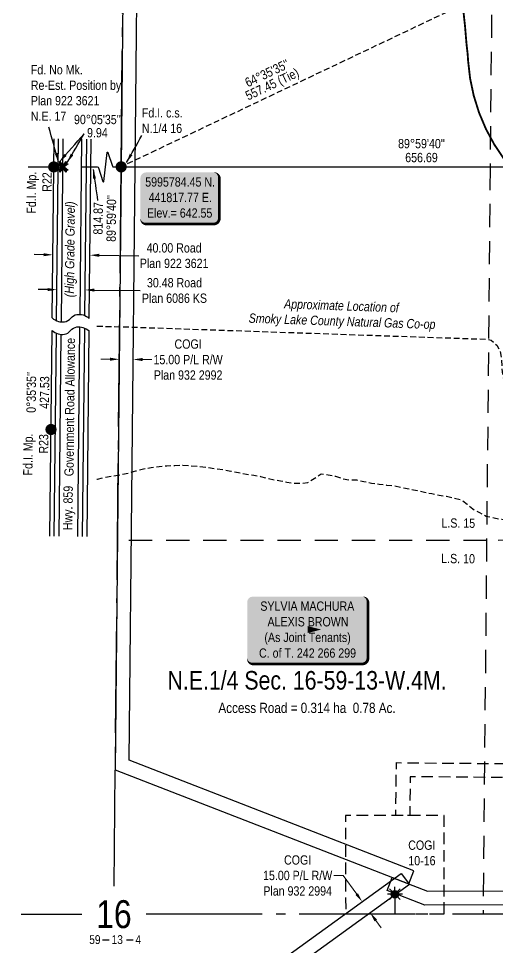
# Model space of a CAD drawing. Extents: x 440687 to 448138, y 5992825 to 5999522.
# Drawn here: x 441707 to 442223, y 5994944 to 5995944 of the extents above; entities that cross this region are included whole.
import ezdxf
from ezdxf.enums import TextEntityAlignment as Align

# ---------------------------------------------------------------- set-up
doc = ezdxf.new("R2010")
doc.units = 0
doc.header["$LTSCALE"] = 5
doc.header["$PDSIZE"] = 0.5
for name, pattern in [('foc-ACCESSROAD', [3.75, 2.5, -1.25]), ('foc-BUFFER', [16.75, 15, -1.75]), ('foc-LSD', [8, 5, -3]), ('foc-QUARTERLINE', [33, 25, -3, 2, -3]), ('foc-TIELINE', [1.875, 1.25, -0.625]), ('UG_PIPE', [1.875, 1.25, -0.625])]:
    doc.linetypes.add(name, pattern=pattern)
doc.layers.get('Defpoints').update_dxf_attribs({"color": 9})
for name, color, linetype in [('10', 1, 'Continuous'), ('9', 3, 'Continuous'), ('AS-OWNER', 7, 'Continuous'), ('AS-PIPE-UG', 44, 'UG_PIPE'), ('AS-PIPE-UG-T', 44, 'Continuous'), ('AUX-BUFFER', 7, 'foc-BUFFER'), ('C-SYMBOL', 7, 'Continuous'), ('DETAIL-T', 7, 'Continuous'), ('F-AR', 190, 'foc-ACCESSROAD'), ('F-RW', 190, 'Continuous'), ('F-WS', 190, 'foc-ACCESSROAD'), ('F-WS-S', 8, 'Continuous'), ('L-AREAREQUIRED', 7, 'Continuous'), ('L-BD', 7, 'Continuous'), ('L-MON', 1, 'Continuous'), ('L-ROAD-T', 7, 'Continuous'), ('L-SEC', 7, 'Continuous'), ('L-SECLBL', 7, 'Continuous'), ('L-SECQ', 8, 'foc-QUARTERLINE'), ('L-SECTION-LSD', 7, 'foc-LSD'), ('L-TIE', 7, 'foc-TIELINE'), ('L-TIE-T', 7, 'Continuous'), ('L-TITLEDB', 4, 'Continuous'), ('L-TITLEDB-T', 4, 'Continuous')]:
    doc.layers.add(name, color=color, linetype=linetype)
for name, color, linetype, lineweight in [('F-RW-T', 190, 'Continuous', 9), ('F-WS-T', 190, 'Continuous', 9), ('T-TEXT', 48, 'Continuous', 18)]:
    doc.layers.add(name, color=color, linetype=linetype, lineweight=lineweight)
doc.styles.add('100L', font='ARIALN.TTF', dxfattribs={"height": 11})
doc.styles.add('175L', font='ARIALN.TTF', dxfattribs={"height": 20})
doc.styles.add('80', font='ARIALN.TTF', dxfattribs={"height": 10})
doc.styles.add('80CG', font='ARIALN.TTF', dxfattribs={"height": 10})
doc.styles.add('80L', font='ARIALN.TTF', dxfattribs={"height": 10})
doc.styles.add('80LS', font='ARIALNI.TTF', dxfattribs={"height": 10})
doc.styles.add('SIMPLEX', font='ARIALN.TTF')
doc.dimstyles.new('Compass 5 000', dxfattribs={"dimscale": 5, "dimtxt": 9, "dimasz": 2, "dimexe": 0.2, "dimexo": 0.0625, "dimgap": 0.5, "dimtad": 0, "dimtih": 1, "dimtoh": 1, "dimzin": 0, "dimdsep": 46, "dimtxsty": '80CG', "dimcen": 0.1, "dimse1": 1, "dimse2": 1, "dimclrd": 256, "dimclrt": 256, "dimaunit": 1, "dimadec": 4, "dimazin": 0, "dimtfac": 0.06, "dimtofl": 0, "dimtmove": 0, "dimatfit": 1, "dimfxl": 0.2, "dimtolj": 1, "dimtzin": 0, "dimlwd": -1, "dimarcsym": 0})

# ---------------------------------------------------------------- blocks, each defined once
blk = doc.blocks.new('fdia')
at = {"color": 255, "const_width": 1}
blk.add_lwpolyline([(-0.5, 0, 1), (0.5, 0, 1)], format="xyb", close=True, dxfattribs=at)
blk = doc.blocks.new('Fdiaa')
blk.add_blockref('fdia', (0, 0))
blk = doc.blocks.new('fdib')
at = {"color": 1, "const_width": 1.6}
blk.add_lwpolyline([(-0.4, 0, 1), (0.4, 0, 1)], format="xyb", close=True, dxfattribs=at)
at = {"color": 1}
blk.add_circle((0, 0), 0.8, dxfattribs=at)
blk = doc.blocks.new('Fdibb')
blk.add_blockref('fdib', (0, 0))
blk = doc.blocks.new('fdicc')
for name in ['Fdibb', 'Fdiaa']:
    blk.add_blockref(name, (0, 0))
blk = doc.blocks.new('FDI')
blk.add_blockref('fdicc', (0, 0))
blk = doc.blocks.new('*D430')
at = {"layer": 'Defpoints', "color": 0, "transparency": 16777216}
for p in [(441834.67, 5995980.7), (441818.66, 5995876.3), (441833.65, 5995876.16)]:
    blk.add_point(p, dxfattribs=at)
at = {"layer": 'F-RW-T', "transparency": 16777216}
for p, q in [((441809.68, 5995980.94), (441799.68, 5995981.04)), ((441844.67, 5995980.6), (441854.67, 5995980.51))]:
    blk.add_line(p, q, dxfattribs=at)
for points in [[(441809.7, 5995982.61), (441809.66, 5995979.28), (441819.68, 5995980.85)], [(441844.69, 5995982.27), (441844.65, 5995978.94), (441834.67, 5995980.7)]]:
    blk.add_solid(points, dxfattribs=at)
at = {"layer": 'F-RW-T', "transparency": 16777216, "insert": (441893.75, 5995980.51), "char_height": 10, "attachment_point": 5, "style": '80CG'}
blk.add_mtext('\\A1;COGI\\P15.00 P/L R/W\\PPlan 932 2992', dxfattribs=at)
blk = doc.blocks.new('*D431')
at = {"layer": 'Defpoints', "color": 0, "transparency": 16777216}
for p in [(441815.76, 5995578.7), (441830.74, 5995577.17), (441830.76, 5995578.56)]:
    blk.add_point(p, dxfattribs=at)
at = {"layer": 'F-RW-T', "transparency": 16777216}
for p, q in [((441805.75, 5995577.41), (441795.75, 5995577.51)), ((441840.74, 5995577.07), (441850.74, 5995576.97))]:
    blk.add_line(p, q, dxfattribs=at)
for points in [[(441805.77, 5995579.08), (441805.74, 5995575.74), (441815.75, 5995577.31)], [(441840.76, 5995578.73), (441840.73, 5995575.4), (441830.74, 5995577.17)]]:
    blk.add_solid(points, dxfattribs=at)
at = {"layer": 'F-RW-T', "transparency": 16777216, "insert": (441889.83, 5995576.97), "char_height": 10, "attachment_point": 5, "style": '80CG'}
blk.add_mtext('\\A1;COGI\\P15.00 P/L R/W\\PPlan 932 2992', dxfattribs=at)
blk = doc.blocks.new('*D433')
at = {"layer": 'Defpoints', "color": 0, "transparency": 16777216}
for p in [(442085.98, 5994981.42), (442025.98, 5994956.49), (442034.77, 5994944.35)]:
    blk.add_point(p, dxfattribs=at)
at = {"layer": 'F-RW-T', "transparency": 16777216}
for p, q in [((442056.83, 5995021.68), (442046.83, 5995021.68)), ((442071.32, 5995001.67), (442056.83, 5995021.68)), ((442091.84, 5994973.32), (442097.71, 5994965.22))]:
    blk.add_line(p, q, dxfattribs=at)
for points in [[(442072.67, 5995002.64), (442069.97, 5995000.69), (442077.19, 5994993.57)], [(442093.19, 5994974.3), (442090.49, 5994972.34), (442085.98, 5994981.42)]]:
    blk.add_solid(points, dxfattribs=at)
at = {"layer": 'F-RW-T', "transparency": 16777216, "insert": (442007.75, 5995021.68), "char_height": 10, "attachment_point": 5, "style": '80CG'}
blk.add_mtext('\\A1;COGI\\P15.00 P/L R/W\\PPlan 932 2994', dxfattribs=at)
blk = doc.blocks.new('GAS')
h = blk.add_hatch(color=255)
h.dxf.hatch_style = 1
edge = h.paths.add_edge_path()
edge.add_arc((0, 0), 0.9, 0, 360)
for p, q in [((-0.81, 0), (-1.62, 0)), ((-0.57, 0.57), (-1.14, 1.14)), ((0, 0.81), (0, 1.62)), ((0.57, 0.57), (1.14, 1.14)), ((1.62, 0), (0.81, 0)), ((-0.57, -0.57), (-1.14, -1.14)), ((0, -0.81), (0, -1.62)), ((1.14, -1.14), (0.57, -0.57))]:
    blk.add_line(p, q)
blk.add_circle((0, 0), 0.8)
blk = doc.blocks.new('L-SECLBL')
at = {"layer": '9', "color": 7}
for p, q in [((-5.08, -27.83), (-12.29, -27.83)), ((20.7, -27.83), (13.5, -27.83))]:
    blk.add_line(p, q, dxfattribs=at)
at = {"layer": '10', "color": 2, "style": 'SIMPLEX'}
blk.add_attdef('SEC', text='', height=30, dxfattribs=at).set_placement((0, 0), align=Align.MIDDLE)
at = {"layer": '10', "color": 5, "style": '80L'}
blk.add_attdef('TWP', text='', height=9.5, dxfattribs=at).set_placement((-14.43, -27.37), align=Align.MIDDLE_RIGHT)
blk.add_attdef('RGE', text='', height=9.5, dxfattribs=at).set_placement((3.62, -27.37), align=Align.MIDDLE_CENTER)
blk.add_attdef('MER', text='', height=9.5, dxfattribs=at).set_placement((23.17, -27.37), align=Align.MIDDLE_LEFT)
blk = doc.blocks.new('*U473')
h = blk.add_hatch(color=59)
edge = h.paths.add_edge_path()
edge.add_line((-59, -37), (59, -37))
edge.add_arc((59, -31), 6, 270, 360)
edge.add_line((65, -31), (65, 29.5))
edge.add_arc((59, 29.5), 6, 0, 90)
edge.add_line((59, 35.5), (-59, 35.5))
edge.add_arc((-59, 29.5), 6, 90, 180)
edge.add_line((-65, 29.5), (-65, -31))
edge.add_arc((-59, -31), 6, 180, 270)
at = {"color": 1, "flags": 128}
blk.add_lwpolyline([(-59, -37, 3, 3, 0), (59, -37, 3, 3, 0.414214), (65, -31, 3, 3, 0), (65, 29.5, 3, 0, 0.414214), (59, 35.5, 0, 0, 0), (-59, 35.5, 0, 0, 0.414214), (-65, 29.5, 0, 0, 0), (-65, -31, 0, 3, 0.414214)], format="xyseb", close=True, dxfattribs=at)
blk.add_lwpolyline([(14.6, 0, 0, 7.5, 0), (0, 0, 0, 0, 0)], format="xyseb", dxfattribs=at)
at = {"color": 1, "style": '80'}
blk.add_attdef('ENTER_TEXT_001', (-36, -5), '', height=10, dxfattribs=at)
blk = doc.blocks.new('*U486')
h = blk.add_hatch(color=254)
edge = h.paths.add_edge_path()
edge.add_line((-36.5, -28.5), (36.5, -28.5))
edge.add_arc((36.5, -22.5), 6, 270, 360)
edge.add_line((42.5, -22.5), (42.5, 21))
edge.add_arc((36.5, 21), 6, 0, 90)
edge.add_line((36.5, 27), (-36.5, 27))
edge.add_arc((-36.5, 21), 6, 90, 180)
edge.add_line((-42.5, 21), (-42.5, -22.5))
edge.add_arc((-36.5, -22.5), 6, 180, 270)
at = {"color": 1, "flags": 128}
blk.add_lwpolyline([(-36.5, -28.5, 3, 3, 0), (36.5, -28.5, 3, 3, 0.414214), (42.5, -22.5, 3, 3, 0), (42.5, 21, 3, 0, 0.414214), (36.5, 27, 0, 0, 0), (-36.5, 27, 0, 0, 0.414214), (-42.5, 21, 0, 0, 0), (-42.5, -22.5, 0, 3, 0.414214)], format="xyseb", close=True, dxfattribs=at)
blk.add_lwpolyline([(-13.6, -13.2, 0, 10, 0), (0, 0, 5, 5, 0)], format="xyseb", dxfattribs=at)
at = {"color": 1, "style": '80'}
blk.add_attdef('ENTER_TEXT_001', (-36, -5), '', height=10, dxfattribs=at)
blk = doc.blocks.new('linebrk')
blk.add_lwpolyline([(0, 0.00175, -0.346152), (-0.00019, 0.0015), (-0.00314, 0.00055, 0.772575), (-0.00312, 0.00036), (0.00312, -0.00036, -0.772575), (0.00314, -0.00055), (0.00019, -0.0015, 0.346152), (0, -0.00175)], format="xyb")
blk = doc.blocks.new('TEMP')
h = blk.add_hatch(color=255)
h.dxf.hatch_style = 1
h.paths.add_polyline_path([(0, 0.25), (-0.67, 1.15), (-0.67, 0.67), (-1.15, 0.67), (-0.25, 0), (-1.15, -0.67), (-0.67, -0.67), (-0.67, -1.15), (0, -0.25), (0.67, -1.15), (0.67, -0.67), (1.15, -0.67), (0.25, 0), (1.15, 0.67), (0.67, 0.67), (0.67, 1.15)])
h.paths.add_polyline_path([(0.57, 0.85), (0.57, 0.57), (0.85, 0.57), (0.08, 0), (0.85, -0.57), (0.57, -0.57), (0.57, -0.85), (0, -0.08), (-0.57, -0.85), (-0.57, -0.57), (-0.85, -0.57), (-0.08, 0), (-0.85, 0.57), (-0.57, 0.57), (-0.57, 0.85), (0, 0.08)], flags=16)
h = blk.add_hatch(color=1)
h.dxf.hatch_style = 1
h.paths.add_polyline_path([(0, 0.08), (-0.57, 0.85), (-0.57, 0.57), (-0.85, 0.57), (-0.08, 0), (-0.85, -0.57), (-0.57, -0.57), (-0.57, -0.85), (0, -0.08), (0.57, -0.85), (0.57, -0.57), (0.85, -0.57), (0.08, 0), (0.85, 0.57), (0.57, 0.57), (0.57, 0.85)])
at = {"color": 1}
for p, q in [((-0.08, 0), (0.08, 0)), ((0, 0.08), (0, -0.08))]:
    blk.add_line(p, q, dxfattribs=at)
at = {"color": 255, "flags": 128}
blk.add_lwpolyline([(-0.25, 0), (-1.15, 0.67), (-0.67, 0.67), (-0.67, 1.15), (0, 0.25), (0.67, 1.15), (0.67, 0.67), (1.15, 0.67), (0.25, 0), (1.15, -0.67), (0.67, -0.67), (0.67, -1.15), (0, -0.25), (-0.67, -1.15), (-0.67, -0.67), (-1.15, -0.67)], close=True, dxfattribs=at)
at = {"color": 1, "flags": 128}
blk.add_lwpolyline([(-0.08, 0), (-0.85, 0.57), (-0.57, 0.57), (-0.57, 0.85), (0, 0.08), (0.57, 0.85), (0.57, 0.57), (0.85, 0.57), (0.08, 0), (0.85, -0.57), (0.57, -0.57), (0.57, -0.85), (0, -0.08), (-0.57, -0.85), (-0.57, -0.57), (-0.85, -0.57)], close=True, dxfattribs=at)
blk = doc.blocks.new('*D494')
at = {"layer": 'Defpoints', "color": 0, "transparency": 16777216}
for p in [(441784.16, 5995689.37), (441743.99, 5995670.85), (441783.97, 5995670.43)]:
    blk.add_point(p, dxfattribs=at)
at = {"layer": 'L-TITLEDB-T', "transparency": 16777216}
for p, q in [((441734.19, 5995689.89), (441724.19, 5995689.99)), ((441794.16, 5995689.27), (441836.83, 5995688.82))]:
    blk.add_line(p, q, dxfattribs=at)
for points in [[(441734.21, 5995691.55), (441734.17, 5995688.22), (441744.19, 5995689.78)], [(441794.18, 5995690.93), (441794.15, 5995687.6), (441784.16, 5995689.37)]]:
    blk.add_solid(points, dxfattribs=at)
at = {"layer": 'L-TITLEDB-T', "transparency": 16777216, "insert": (441874.78, 5995688.82), "char_height": 10, "attachment_point": 5, "style": '80CG'}
blk.add_mtext('\\A1;40.00 Road\\PPlan 922 3621', dxfattribs=at)
blk = doc.blocks.new('*D495')
at = {"layer": 'Defpoints', "color": 0, "transparency": 16777216}
for p in [(441748.76, 5995672.06), (441779.22, 5995671.74), (441779.02, 5995651.94)]:
    blk.add_point(p, dxfattribs=at)
at = {"layer": 'L-TITLEDB-T', "transparency": 16777216}
for p, q in [((441738.56, 5995652.36), (441728.56, 5995652.46)), ((441789.02, 5995651.84), (441838.36, 5995651.33))]:
    blk.add_line(p, q, dxfattribs=at)
for points in [[(441738.57, 5995654.03), (441738.54, 5995650.69), (441748.56, 5995652.26)], [(441789.04, 5995653.5), (441789, 5995650.17), (441779.02, 5995651.94)]]:
    blk.add_solid(points, dxfattribs=at)
at = {"layer": 'L-TITLEDB-T', "transparency": 16777216, "insert": (441875.15, 5995651.33), "char_height": 10, "attachment_point": 5, "style": '80CG'}
blk.add_mtext('\\A1;30.48 Road\\PPlan 6086 KS', dxfattribs=at)

msp = doc.modelspace()

# ---------------------------------------------------------------- linework, layer by layer
for p, q in [((441753.375, 5995617.528), (441755.417, 5995814.653)), ((441773.569, 5995625.744), (441775.523, 5995814.445)), ((441771.093, 5995386.656), (441773.429, 5995612.239)), ((441750.987, 5995386.865), (441753.238, 5995604.263))]:
    msp.add_line(p, q)
at = {"flags": 128}
for points in [[(441743.484, 5995621.795, 0.0981962), (441750.219, 5995618.137, 0.1150249), (441756.768, 5995617.659, 0.1891018), (441763.472, 5995621.588, -0.1891018), (441770.176, 5995625.516, -0.1150249), (441776.725, 5995625.039, -0.0981962), (441783.46, 5995621.381)], [(441743.345, 5995608.386, 0.0981962), (441750.08, 5995604.728, 0.1150249), (441756.629, 5995604.25, 0.1891018), (441763.333, 5995608.179, -0.1891018), (441770.037, 5995612.108, -0.1150249), (441776.586, 5995611.63, -0.0981962), (441783.321, 5995607.972)]]:
    msp.add_lwpolyline(points, format="xyb", dxfattribs=at)
at = {"layer": 'AS-PIPE-UG', "flags": 128}
for points in [[(441791.658, 5995613.039), (441801.632, 5995612.695), (441806.39, 5995612.554), (441807.823, 5995612.726), (442210.061, 5995598.964), (442216.122, 5995598.082), (442222.029, 5995592.523), (442225.814, 5995585.696), (442227.044, 5995577.766), (442227.538, 5995569.977), (442228.137, 5995560.879), (442229.594, 5995555.379), (442231.033, 5995548.438), (442232.08, 5995541.009), (442233.375, 5995534.039), (442234.38, 5995527.087), (442234.881, 5995513.578), (442238.105, 5995508.697)], [(441791.658, 5995448.151), (441792.246, 5995448.274), (441798.937, 5995449.982), (441817.473, 5995453.211), (441825.4, 5995454.848), (441833.512, 5995457.227), (441841.879, 5995459.321), (441850.153, 5995460.887), (441858.653, 5995462.019), (441867.085, 5995462.76), (441875.465, 5995463.175), (441884.173, 5995463.311), (441892.939, 5995462.753), (441901.413, 5995462.149), (441909.893, 5995461.169), (441918.75, 5995459.714), (441927.238, 5995458.663), (441935.664, 5995457.066), (441944.08, 5995455.355), (441952.517, 5995453.827), (441960.603, 5995452.457), (441967.629, 5995451.298), (441975.078, 5995449.164), (441982.651, 5995447.575), (441989.203, 5995446.585), (441996.088, 5995445.206), (442003.629, 5995444.103), (442011.404, 5995443.769), (442018.746, 5995444.686), (442033.062, 5995453.946), (442040.71, 5995452.902), (442048.521, 5995451.571), (442055.305, 5995449.182), (442063.092, 5995447.419), (442071.023, 5995447.445), (442079.003, 5995445.95), (442087.12, 5995443.923), (442095.428, 5995443.009), (442103.568, 5995442.009), (442111.823, 5995441.126), (442120.093, 5995439.229), (442128.448, 5995437.878), (442136.327, 5995436.01), (442144.321, 5995434.212), (442152.254, 5995432.791), (442159.974, 5995431.085), (442168.046, 5995429.858), (442175.801, 5995428.268), (442183.682, 5995425.998), (442190.287, 5995421.522), (442196.173, 5995416.386), (442203.407, 5995412.302), (442210.854, 5995408.539), (442219.239, 5995406.59), (442227.658, 5995405.087), (442236.118, 5995403.553), (442244.358, 5995402.934), (442252.686, 5995402.604), (442261.348, 5995402.317), (442267.241, 5995424.105), (442266.948, 5995432.266), (442265.097, 5995440.585), (442262.886, 5995448.77), (442259.381, 5995456.059)]]:
    msp.add_lwpolyline(points, dxfattribs=at)
at = {"layer": 'AUX-BUFFER', "color": 251, "linetype": 'foc-BUFFER', "const_width": 1.999, "flags": 128}
msp.add_lwpolyline([(442191.264, 5995898.486), (442190.797, 5995905.611), (442189.935, 5995913.184, -0.0071781), (442189.368, 5995918.896), (442187.904, 5995936.166), (442186.848, 5995945.954, -0.0054391), (442186.429, 5995950.283), (442185.398, 5995962.295, -0.4150133), (442368.023, 5996178.613), (442379.939, 5996179.603, -0.414883), (442595.751, 5995996.476), (442596.55, 5995986.584), (442597.56, 5995976.674, -0.0027899), (442597.774, 5995974.453), (442599.565, 5995954.702, -0.0003681), (442599.591, 5995954.409), (442600.66, 5995942.424, -0.1970345), (442555.821, 5995797.536), (442545.024, 5995784.433, -0.6793505)], format="xyb", close=True, dxfattribs=at)
at = {"layer": 'F-AR', "flags": 128}
msp.add_lwpolyline([(442606.307, 5995152.464), (442606.167, 5995137.471), (442423.39, 5995139.526), (442337.176, 5995126.187), (442128.889, 5995128.031), (442128.392, 5995086.287), (442113.398, 5995086.275), (442114.075, 5995143.156), (442336.089, 5995141.19), (442422.321, 5995154.532)], close=True, dxfattribs=at)
at = {"layer": 'F-RW'}
msp.add_lwpolyline([(442132.975, 5995026.565), (441826.544, 5995145.715), (441832.76, 5995784.305), (441835.889, 5996106.125), (441904.992, 5996185.666), (441893.674, 5996195.499), (441820.95, 5996111.791), (441817.768, 5995784.451), (441811.451, 5995135.498), (442127.542, 5995012.591)], close=True, dxfattribs=at)
at = {"layer": 'F-RW', "flags": 128}
msp.add_lwpolyline([(441707.504, 5994725.918), (442119.196, 5995023.98), (442127.989, 5995011.835), (441707.322, 5994707.276)], dxfattribs=at)
msp.add_lwpolyline([(442109.681, 5995019.543), (442147.459, 5995004.859), (442604.944, 5995005.684), (442604.805, 5994990.689), (442144.661, 5994989.861), (442104.248, 5995005.576)], close=True, dxfattribs=at)
at = {"layer": 'F-WS', "flags": 128}
msp.add_lwpolyline([(442165.405, 5994980.363), (442165.324, 5995086.315), (442059.372, 5995086.234), (442059.453, 5994980.283)], close=True, dxfattribs=at)
at = {"layer": 'F-WS-S'}
msp.add_line((442112.413, 5995001.472), (442112.429, 5994980.323), dxfattribs=at)
at = {"layer": 'L-SEC'}
for p, q in [((441717.815, 5995784.355), (441755.103, 5995784.359)), ((441775.212, 5995784.361), (441792.066, 5995784.363)), ((441809.528, 5995784.364), (442612.074, 5995784.45))]:
    msp.add_line(p, q, dxfattribs=at)
at = {"layer": 'L-SECQ'}
for p, q in [((441817.768, 5995784.451), (441825.608, 5996588.567)), ((441810.228, 5995010.091), (441817.768, 5995784.451)), ((441709.981, 5994980.202), (441775.316, 5994980.24)), ((441844.549, 5994980.28), (442604.712, 5994980.716))]:
    msp.add_line(p, q, dxfattribs=at)
at = {"layer": 'L-SECTION-LSD'}
for p, q in [((442222.509, 5996588.181), (442214.972, 5995784.526)), ((442214.972, 5995784.526), (442207.367, 5994980.395)), ((442211.169, 5995382.446), (441813.837, 5995382.242)), ((442608.487, 5995382.65), (442211.169, 5995382.446))]:
    msp.add_line(p, q, dxfattribs=at)
at = {"layer": 'L-TIE'}
msp.add_line((442321.08, 5996023.502), (441817.768, 5995784.451), dxfattribs=at)
at = {"layer": 'L-TITLEDB'}
for p, q in [((441743.484, 5995621.795), (441745.482, 5995814.756)), ((441748.212, 5995618.883), (441750.239, 5995814.707)), ((441778.732, 5995624.292), (441780.701, 5995814.392)), ((441783.46, 5995621.381), (441785.458, 5995814.342)), ((441741.052, 5995386.967), (441743.345, 5995608.386)), ((441776.271, 5995386.603), (441778.593, 5995610.883)), ((441781.028, 5995386.553), (441783.321, 5995607.972)), ((441745.81, 5995386.918), (441748.073, 5995605.521))]:
    msp.add_line(p, q, dxfattribs=at)

# ---------------------------------------------------------------- block references
at = {"layer": 'AS-OWNER', "color": 5}
ref = msp.add_blockref('*U473', (442018.433, 5995286.408), dxfattribs=dict(at, xscale=0.99954446, yscale=0.99954446, zscale=0.99954446))
ref.add_attrib('ENTER_TEXT_001', 'SYLVIA MACHURA', (441967.586, 5995306.658), dxfattribs={"layer": '0', "color": 1, "height": 9.99544, "style": '80'})
ref.add_attrib('ENTER_TEXT_002', 'ALEXIS BROWN', (441975.328, 5995289.821), dxfattribs={"layer": '0', "color": 1, "height": 9.99544, "style": '80'})
ref.add_attrib('ENTER_TEXT_003', '(As Joint Tenants)', (441971.974, 5995272.992), dxfattribs={"layer": '0', "color": 1, "height": 9.99544, "style": '80'})
ref.add_attrib('ENTER_TEXT_004', 'C. of T. 242 266 299', (441966.212, 5995256.156), dxfattribs={"layer": '0', "color": 1, "height": 9.99544, "style": '80'})
at = {"layer": 'DETAIL-T', "color": 5}
ref = msp.add_blockref('*U486', (441880.961, 5995751.446), dxfattribs=dict(at, xscale=0.99954446, yscale=0.99954446, zscale=0.99954446))
ref.add_attrib('ENTER_TEXT_001', '5995784.45 N.', (441843.659, 5995763.213), dxfattribs={"layer": '0', "color": 1, "height": 9.99544, "style": '80'})
ref.add_attrib('ENTER_TEXT_002', '441817.77 E.', (441847.32, 5995746.513), dxfattribs={"layer": '0', "color": 1, "height": 9.99544, "style": '80'})
ref.add_attrib('ENTER_TEXT_003', 'Elev.= 642.55', (441845.568, 5995729.813), dxfattribs={"layer": '0', "color": 1, "height": 9.99544, "style": '80'})
at = {"layer": 'F-WS-S', "xscale": 5.000000000000083, "yscale": 5.000000000000083, "zscale": 5.000000000000083}
msp.add_blockref('GAS', (442112.413, 5995001.472), dxfattribs=at)
at = {"layer": 'L-MON', "xscale": 5.000000000000101, "yscale": 5.000000000000101, "zscale": 5.000000000000101}
for p in [(441745.167, 5995784.358), (441817.768, 5995784.451), (441742.241, 5995501.752)]:
    msp.add_blockref('FDI', p, dxfattribs=at)
at = {"layer": 'L-MON', "color": 5, "xscale": 4.997722300000055, "yscale": 4.997722300000055, "zscale": 4.997722300000055}
msp.add_blockref('TEMP', (441755.103, 5995784.34), dxfattribs=at)
at = {"layer": 'L-SEC', "color": 5, "xscale": 4997.722300000064, "yscale": 4997.722300000064, "zscale": 4997.722300000064, "rotation": 90.0060741769687}
msp.add_blockref('linebrk', (441800.797, 5995784.363), dxfattribs=at)
at = {"layer": 'L-SECLBL'}
msp.add_blockref('L-SECLBL', (441809.936, 5994980.092), dxfattribs=at).add_auto_attribs({'SEC': '16', 'TWP': '59', 'RGE': '13', 'MER': '4'})

# ---------------------------------------------------------------- texts
at = {"layer": 'AS-PIPE-UG-T', "insert": (441955.384, 5995643.388), "char_height": 9.99544, "attachment_point": 1, "rotation": 358.040477, "style": '80L'}
msp.add_mtext_dynamic_manual_height_columns('\\pi38.042;{\\fArial Narrow|b0|i1|c0|p34;Approximate Location of \\P\\pi0.50146;Smoky Lake County Natural Gas Co-op}', width=201.06862, gutter_width=50, heights=[0], dxfattribs=at)
at = {"layer": 'C-SYMBOL', "color": 3, "style": '175L'}
msp.add_text('N.E.1/4 Sec. 16-59-13-W.4M.', height=19.99089, dxfattribs=at).set_placement((442017.865, 5995215.793), align=Align.BOTTOM_CENTER)
at = {"layer": 'F-WS-T', "insert": (442126.235, 5995059.352), "char_height": 9.99544, "attachment_point": 1, "style": '80L'}
msp.add_mtext_dynamic_manual_height_columns('\\pi0.56791;COGI\\P\\pi0.67018;10-16', width=28.85171, gutter_width=50, heights=[0], dxfattribs=at)
at = {"layer": 'L-AREAREQUIRED', "color": 5, "style": '100L'}
msp.add_text('Access Road = 0.314 ha  0.78 Ac.', height=10.99499, dxfattribs=at).set_placement((442017.865, 5995193.303), align=Align.BOTTOM_CENTER)
at = {"layer": 'L-BD', "style": '80L'}
for s, height, rotation, p in [("89°59'40''", 9.9954, 0.0039, (442141.065, 5995809.461)), ('656.69', 9.9954, 0.0039, (442141.066, 5995794.468)), ('814.87', 9.9909, 89.4067, (441792.924, 5995729.06)), ("89°59'40''", 9.9909, 89.4067, (441807.16, 5995728.912)), ("0°35'35''", 9.9909, 89.4067, (441721.033, 5995541.7)), ('427.53', 9.9909, 89.4067, (441735.269, 5995541.552))]:
    msp.add_text(s, height=height, rotation=rotation, dxfattribs=at).set_placement(p, align=Align.MIDDLE)
at = {"layer": 'L-BD', "insert": (441766.719, 5995840.419), "char_height": 9.99089, "width": 49.8908, "attachment_point": 1, "rotation": 0.006074, "line_spacing_factor": 0.855, "style": '80L'}
msp.add_mtext("\\pi0.27826;90°05'35''\\P\\pi14.317;9.94", dxfattribs=at)
at = {"layer": 'L-MON', "char_height": 9.99544, "attachment_point": 1, "style": '80L'}
for s, width, insert in [('Fd. No Mk.\\PRe-Est. Position by Plan 922 3621 \\PN.E. 17', 97.41924, (441720.491, 5995893.984)), ('\\pi1.0809;Fd.I. c.s.\\P\\pi1.1696;N.1/4 16', 43.06044, (441838.917, 5995847.589))]:
    msp.add_mtext_dynamic_manual_height_columns(s, width=width, gutter_width=50, heights=[0], dxfattribs=dict(at, insert=insert))
at = {"layer": 'L-MON', "char_height": 9.99544, "attachment_point": 1, "rotation": 89.4067, "style": '80L'}
for s, insert in [('\\pi1.0815;Fd.I. Mp.\\P\\pi24.816;R22', (441715.883, 5995733.053)), ('\\pi1.0815;Fd.I. Mp.\\P\\pi24.754;R23', (441712.21, 5995451.236))]:
    msp.add_mtext_dynamic_manual_height_columns(s, width=44.3292, gutter_width=50, heights=[0], dxfattribs=dict(at, insert=insert))
at = {"layer": 'L-ROAD-T', "style": '80L'}
for s, height, p in [('Government Road Allowance', 9.99544, (441762.338, 5995525.891)), ('Hwy. 859', 9.9954, (441760.479, 5995417.311))]:
    msp.add_text(s, height=height, rotation=89.4067, dxfattribs=at).set_placement(p, align=Align.MIDDLE_CENTER)
at = {"layer": 'L-SECTION-LSD', "insert": (442160.346, 5995367.979), "char_height": 9.99544, "attachment_point": 1, "rotation": 359.45814, "style": '100L', "bg_fill": 3, "box_fill_scale": 1.5, "bg_fill_color": 256, "bg_fill_transparency": 0}
msp.add_mtext_dynamic_manual_height_columns('\\pi2.045;L.S. 10', width=36.95405, gutter_width=55, heights=[0], dxfattribs=at)
at = {"layer": 'L-TIE-T', "style": '80L'}
for s, height, p in [("64°35'35''", 9.9954, (441974.718, 5995885.281)), ('557.45 (Tie)', 9.99544, (441980.829, 5995872.415))]:
    msp.add_text(s, height=height, rotation=25.4066, dxfattribs=at).set_placement(p, align=Align.MIDDLE)
at = {"layer": 'T-TEXT', "style": '80LS'}
msp.add_text('(High Grade Gravel)', height=9.99544, rotation=89.4067, dxfattribs=at).set_placement((441762.479, 5995695.677), align=Align.MIDDLE_CENTER)

# ---------------------------------------------------------------- dimensions: what is measured, and where the dimension line sits
at = {"layer": 'F-RW-T'}
for base, p1, p2, angle, text, picture, middle in [((441834.67, 5995980.7), (441818.662, 5995876.305), (441833.653, 5995876.159), 359.443065, 'COGI\\P15.00 P/L R/W\\PPlan 932 2992', '*D430', (441893.755, 5995980.506)), ((442085.98, 5994981.42), (442025.981, 5994956.493), (442034.774, 5994944.348), 305.904247, 'COGI\\P15.00 P/L R/W\\PPlan 932 2994', '*D433', (442007.748, 5995021.678))]:
    dim = msp.add_linear_dim(base=base, p1=p1, p2=p2, angle=angle, text=text, dimstyle='Compass 5 000', dxfattribs=at)
    dim.commit()
    dim.dimension.update_dxf_attribs({"geometry": picture, "text_midpoint": middle, "dimtype": 161})
dim = msp.add_aligned_dim(p1=(441815.765, 5995578.704), p2=(441830.758, 5995578.558), distance=-1.393, text='COGI\\P15.00 P/L R/W\\PPlan 932 2992', dimstyle='Compass 5 000', dxfattribs=at)
dim.commit()
dim.dimension.update_dxf_attribs({"geometry": '*D431', "text_midpoint": (441889.829, 5995576.971)})
at = {"layer": 'L-TITLEDB-T'}
for base, p1, p2, text, picture, middle in [((441784.164, 5995689.369), (441743.992, 5995670.847), (441783.968, 5995670.433), '40.00 Road\\PPlan 922 3621', '*D494', (441874.777, 5995688.823)), ((441779.018, 5995651.941), (441748.762, 5995672.06), (441779.224, 5995671.745), '30.48 Road\\PPlan 6086 KS', '*D495', (441875.149, 5995651.327))]:
    dim = msp.add_linear_dim(base=base, p1=p1, p2=p2, angle=359.4067, text=text, dimstyle='Compass 5 000', dxfattribs=at)
    dim.commit()
    dim.dimension.update_dxf_attribs({"geometry": picture, "text_midpoint": middle, "dimtype": 161})

# ---------------------------------------------------------------- leaders
at = {"color": 5, "path_type": 1}
for points in [[(441751.231, 5995789.783), (441777.783, 5995819.919)], [(441759.797, 5995789.113), (441777.783, 5995819.919)], [(441787.611, 5995781.735), (441792.439, 5995748.095)]]:
    msp.add_leader(points, dimstyle='Compass 5 000', override={"dimgap": 0.5, "dimtad": 0}, dxfattribs=at)
at = {"layer": 'L-MON', "path_type": 1}
for points in [[(441750.471, 5995789.392), (441739.96, 5995827.276)], [(441823.51, 5995789.047), (441840.11, 5995818.131)]]:
    msp.add_leader(points, dimstyle='Compass 5 000', override={"dimgap": 0.5, "dimtad": 0}, dxfattribs=at)

# ---------------------------------------------------------------- next in the draw order: texts
at = {"layer": 'L-SECTION-LSD', "insert": (442160.708, 5995406.245), "char_height": 9.99544, "attachment_point": 1, "rotation": 359.45814, "style": '100L', "bg_fill": 3, "box_fill_scale": 1.5, "bg_fill_color": 256, "bg_fill_transparency": 0}
msp.add_mtext_dynamic_manual_height_columns('\\pi1.8618;L.S. 15', width=36.85945, gutter_width=55, heights=[0], dxfattribs=at)

doc.saveas('drawing.dxf')
